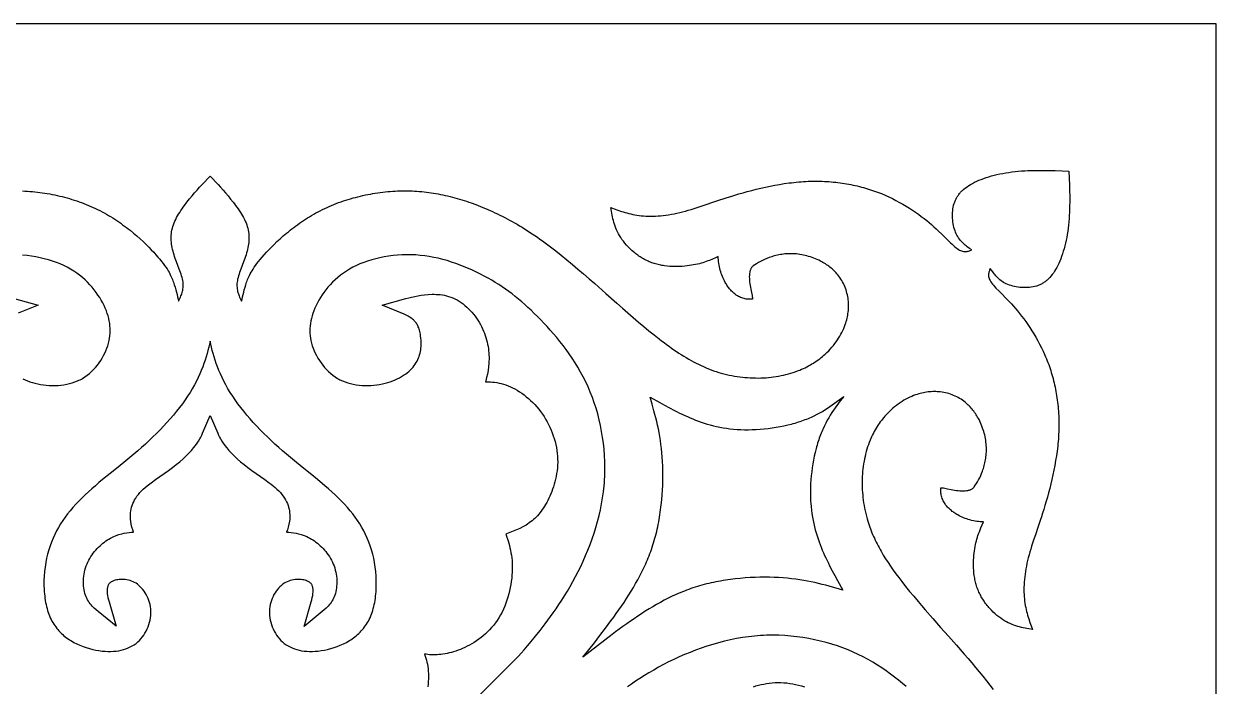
# Model space of a CAD drawing. Extents: x -312 to 312, y -312 to 312.
# Drawn here: x -57.8 to 312.5, y 106.9 to 312.5 of the extents above; entities that cross this region are included whole.
import ezdxf

# ---------------------------------------------------------------- set-up
doc = ezdxf.new("R2010")
doc.units = 0
doc.layers.add('IMPORT_-_DEPOSITPHOTOS_724', color=18, linetype='CONTINUOUS')
doc.layers.add('IMPORT_-_DESIGNS_FOR_TESSE', color=18, linetype='CONTINUOUS')

msp = doc.modelspace()

# ---------------------------------------------------------------- linework, layer by layer
at = {"layer": 'IMPORT_-_DEPOSITPHOTOS_724'}
msp.add_lwpolyline([(-312.5, -312.5), (312.5, -312.5), (312.5, 312.5), (-312.5, 312.5)], close=True, dxfattribs=at)
at = {"layer": 'IMPORT_-_DESIGNS_FOR_TESSE'}
for points in [[(-58.25, 260.62), (-57.48, 260.59), (-56.72, 260.54), (-55.95, 260.48), (-55.18, 260.42), (-54.41, 260.34), (-53.64, 260.25), (-52.87, 260.16), (-52.1, 260.05), (-51.33, 259.93), (-50.56, 259.81), (-49.78, 259.67), (-49.01, 259.52), (-48.24, 259.37), (-47.48, 259.2), (-46.71, 259.02), (-45.95, 258.84), (-45.18, 258.64), (-44.42, 258.43), (-43.67, 258.22), (-42.91, 257.99), (-42.16, 257.76), (-41.42, 257.51), (-40.68, 257.25), (-39.94, 256.99), (-39.2, 256.71), (-38.48, 256.42), (-37.75, 256.13), (-37.04, 255.82), (-36.32, 255.51), (-35.62, 255.18), (-34.92, 254.84), (-34.23, 254.5), (-33.54, 254.14), (-32.87, 253.78), (-32.2, 253.4), (-31.54, 253.02), (-30.88, 252.63), (-30.24, 252.23), (-29.61, 251.82), (-28.98, 251.41), (-28.36, 250.99), (-27.75, 250.57), (-27.16, 250.14), (-26.57, 249.71), (-25.99, 249.28), (-25.42, 248.84), (-24.86, 248.41), (-23.78, 247.52), (-22.74, 246.64), (-21.74, 245.76), (-20.79, 244.89), (-19.89, 244.03), (-19.04, 243.19), (-18.24, 242.37), (-17.49, 241.57), (-16.8, 240.81), (-16.17, 240.08), (-15.59, 239.39), (-15.06, 238.73), (-14.57, 238.1), (-14.13, 237.5), (-13.73, 236.93), (-13.37, 236.38), (-13.05, 235.86), (-12.75, 235.35), (-12.49, 234.87), (-12.25, 234.41), (-12.04, 233.96), (-11.85, 233.53), (-11.68, 233.1), (-11.52, 232.69), (-11.37, 232.29), (-11.1, 231.49), (-10.86, 230.72), (-10.64, 229.96), (-10.44, 229.22), (-10.26, 228.49), (-10.09, 227.77), (-9.94, 227.06), (-9.8, 226.35), (-9.49, 227.01), (-9.19, 227.68), (-9.04, 228.02), (-8.91, 228.37), (-8.78, 228.72), (-8.67, 229.08), (-8.57, 229.45), (-8.49, 229.83), (-8.42, 230.22), (-8.37, 230.62), (-8.34, 231.03), (-8.34, 231.45), (-8.36, 231.89), (-8.4, 232.35), (-8.48, 232.8), (-8.57, 233.28), (-8.69, 233.76), (-8.84, 234.26), (-9, 234.77), (-9.17, 235.3), (-9.55, 236.36), (-9.97, 237.46), (-10.39, 238.57), (-10.8, 239.69), (-11, 240.25), (-11.18, 240.81), (-11.35, 241.36), (-11.5, 241.91), (-11.64, 242.47), (-11.76, 243.01), (-11.87, 243.56), (-11.95, 244.11), (-12.01, 244.65), (-12.06, 245.2), (-12.08, 245.74), (-12.08, 246.29), (-12.05, 246.84), (-12.01, 247.38), (-11.94, 247.93), (-11.84, 248.48), (-11.71, 249.03), (-11.56, 249.59), (-11.38, 250.14), (-11.17, 250.68), (-10.93, 251.23), (-10.67, 251.78), (-10.39, 252.33), (-10.08, 252.88), (-9.76, 253.43), (-9.42, 253.97), (-9.07, 254.51), (-8.7, 255.05), (-8.33, 255.58), (-7.95, 256.1), (-7.17, 257.13), (-6.38, 258.12), (-5.6, 259.07), (-4.82, 260), (-4.04, 260.89), (-3.26, 261.77), (-2.47, 262.64), (-1.66, 263.49), (-0.84, 264.34), (0, 265.19), (0.84, 264.33), (1.66, 263.48), (2.47, 262.63), (3.26, 261.77), (4.05, 260.89), (4.83, 259.99), (5.6, 259.07), (6.38, 258.11), (7.17, 257.12), (7.56, 256.61), (7.95, 256.09), (8.33, 255.57), (8.7, 255.04), (9.07, 254.5), (9.42, 253.96), (9.76, 253.42), (10.08, 252.87), (10.39, 252.33), (10.67, 251.78), (10.93, 251.23), (11.17, 250.68), (11.38, 250.13), (11.56, 249.58), (11.72, 249.03), (11.84, 248.47), (11.94, 247.92), (12.01, 247.37), (12.06, 246.83), (12.08, 246.28), (12.08, 245.74), (12.06, 245.19), (12.02, 244.64), (11.95, 244.1), (11.87, 243.55), (11.76, 243.01), (11.64, 242.46), (11.51, 241.91), (11.35, 241.35), (11.18, 240.8), (11, 240.24), (10.8, 239.68), (10.39, 238.56), (9.97, 237.45), (9.55, 236.36), (9.17, 235.29), (9, 234.77), (8.84, 234.26), (8.7, 233.76), (8.57, 233.27), (8.48, 232.8), (8.4, 232.34), (8.36, 231.88), (8.34, 231.44), (8.35, 231.02), (8.37, 230.61), (8.42, 230.21), (8.49, 229.82), (8.57, 229.44), (8.67, 229.08), (8.79, 228.72), (8.91, 228.36), (9.04, 228.02), (9.19, 227.67), (9.49, 227), (9.8, 226.34), (9.94, 227.05), (10.09, 227.76), (10.26, 228.48), (10.44, 229.21), (10.64, 229.95), (10.86, 230.71), (11.1, 231.48), (11.37, 232.28), (11.52, 232.68), (11.68, 233.09), (11.85, 233.52), (12.04, 233.95), (12.26, 234.4), (12.49, 234.86), (12.76, 235.35), (13.05, 235.85), (13.37, 236.37), (13.73, 236.92), (14.13, 237.49), (14.57, 238.09), (15.06, 238.72), (15.59, 239.38), (16.17, 240.07), (16.81, 240.8), (17.5, 241.56), (18.24, 242.36), (19.04, 243.18), (19.89, 244.02), (20.79, 244.88), (21.74, 245.75), (22.74, 246.63), (23.78, 247.52), (24.32, 247.96), (24.86, 248.4), (25.42, 248.84), (25.99, 249.27), (26.57, 249.71), (27.16, 250.14), (27.76, 250.56), (28.36, 250.98), (28.98, 251.4), (29.61, 251.81), (30.24, 252.22), (30.89, 252.62), (31.54, 253.01), (32.2, 253.39), (32.87, 253.77), (33.54, 254.13), (34.23, 254.49), (34.92, 254.84), (35.62, 255.17), (36.33, 255.5), (37.04, 255.81), (37.75, 256.12), (38.48, 256.42), (39.21, 256.7), (39.94, 256.98), (40.68, 257.24), (41.42, 257.5), (42.16, 257.75), (42.91, 257.98), (43.67, 258.21), (44.42, 258.43), (45.18, 258.63), (45.95, 258.83), (46.71, 259.02), (47.48, 259.19), (48.25, 259.36), (49.01, 259.51), (49.79, 259.66), (50.56, 259.8), (51.33, 259.92), (52.1, 260.04), (52.87, 260.15), (53.64, 260.24), (54.41, 260.33), (55.18, 260.41), (55.95, 260.47), (56.72, 260.53), (57.49, 260.58), (58.25, 260.61), (59.01, 260.64), (59.76, 260.65), (60.52, 260.66), (61.27, 260.65), (62.02, 260.64), (62.77, 260.61), (63.51, 260.58), (64.26, 260.53), (65, 260.48), (65.74, 260.41), (66.48, 260.34), (67.21, 260.26), (67.95, 260.16), (68.68, 260.06), (69.42, 259.95), (70.15, 259.83), (70.88, 259.7), (71.61, 259.56), (72.34, 259.41), (73.07, 259.25), (73.8, 259.08), (74.53, 258.9), (75.26, 258.72), (75.99, 258.52), (76.72, 258.32), (77.45, 258.11), (78.18, 257.88), (78.91, 257.65), (79.64, 257.41), (80.38, 257.17), (81.11, 256.91), (82.57, 256.37), (83.3, 256.09), (84.04, 255.8), (84.77, 255.5), (85.51, 255.19), (86.25, 254.88), (87, 254.55), (87.74, 254.21), (88.49, 253.86), (89.24, 253.51), (89.99, 253.14), (90.75, 252.76), (91.51, 252.37), (92.27, 251.97), (93.03, 251.56), (93.8, 251.14), (94.57, 250.7), (95.34, 250.25), (96.12, 249.79), (96.9, 249.32), (97.68, 248.84), (98.47, 248.34), (99.26, 247.83), (100.06, 247.31), (100.86, 246.77), (101.66, 246.22), (102.47, 245.66), (103.28, 245.08), (104.1, 244.49), (104.92, 243.88), (105.75, 243.26), (106.58, 242.63), (107.42, 241.98), (109.1, 240.64), (110.81, 239.25), (112.53, 237.82), (114.25, 236.36), (115.99, 234.87), (117.73, 233.36), (119.47, 231.84), (122.95, 228.77), (126.39, 225.72), (128.1, 224.22), (129.79, 222.74), (131.46, 221.3), (133.11, 219.89), (134.73, 218.52), (136.33, 217.2), (137.91, 215.93), (139.47, 214.7), (140.25, 214.1), (141.02, 213.52), (141.79, 212.95), (142.56, 212.39), (143.33, 211.84), (144.09, 211.31), (144.86, 210.79), (145.62, 210.29), (146.38, 209.8), (147.14, 209.32), (147.91, 208.86), (148.67, 208.42), (149.43, 207.98), (150.2, 207.57), (150.96, 207.17), (151.73, 206.78), (152.5, 206.41), (153.28, 206.06), (154.05, 205.72), (154.83, 205.4), (155.62, 205.1), (156.4, 204.81), (157.2, 204.54), (157.99, 204.29), (158.8, 204.05), (159.6, 203.84), (160.41, 203.64), (161.23, 203.45), (162.04, 203.29), (162.86, 203.14), (163.68, 203), (164.51, 202.89), (165.33, 202.79), (166.15, 202.7), (166.98, 202.64), (167.8, 202.59), (168.62, 202.55), (169.44, 202.54), (170.25, 202.53), (171.06, 202.55), (171.87, 202.58), (172.68, 202.63), (173.48, 202.7), (174.27, 202.78), (175.06, 202.87), (175.84, 202.99), (176.61, 203.11), (177.38, 203.26), (178.14, 203.42), (178.89, 203.6), (179.63, 203.79), (180.36, 204), (181.08, 204.22), (181.78, 204.46), (182.48, 204.71), (183.16, 204.98), (183.74, 205.23), (184.3, 205.48), (184.85, 205.74), (185.39, 206.01), (185.93, 206.29), (186.45, 206.59), (186.96, 206.89), (187.46, 207.19), (187.95, 207.51), (188.43, 207.84), (188.89, 208.17), (189.35, 208.52), (189.8, 208.87), (190.23, 209.22), (190.66, 209.59), (191.07, 209.96), (191.62, 210.47), (192.15, 211), (192.65, 211.53), (193.14, 212.08), (193.6, 212.63), (194.05, 213.2), (194.47, 213.77), (194.87, 214.35), (195.25, 214.93), (195.61, 215.52), (195.94, 216.11), (196.25, 216.71), (196.55, 217.31), (196.81, 217.92), (197.06, 218.52), (197.28, 219.13), (197.45, 219.62), (197.6, 220.1), (197.74, 220.59), (197.86, 221.08), (197.97, 221.56), (198.06, 222.05), (198.14, 222.53), (198.21, 223.02), (198.26, 223.5), (198.3, 223.98), (198.32, 224.45), (198.33, 224.93), (198.32, 225.4), (198.3, 225.87), (198.27, 226.34), (198.22, 226.8), (198.15, 227.34), (198.06, 227.88), (197.96, 228.4), (197.83, 228.92), (197.69, 229.44), (197.53, 229.95), (197.35, 230.45), (197.16, 230.94), (196.95, 231.42), (196.72, 231.9), (196.47, 232.37), (196.21, 232.82), (195.94, 233.27), (195.64, 233.71), (195.33, 234.13), (195.01, 234.55), (194.73, 234.88), (194.45, 235.2), (194.16, 235.51), (193.85, 235.81), (193.54, 236.11), (193.22, 236.4), (192.89, 236.68), (192.55, 236.95), (192.21, 237.21), (191.85, 237.47), (191.49, 237.72), (191.13, 237.96), (190.76, 238.19), (190.38, 238.41), (189.99, 238.63), (189.61, 238.83), (189.1, 239.09), (188.58, 239.33), (188.06, 239.55), (187.54, 239.76), (187, 239.96), (186.47, 240.14), (185.93, 240.31), (185.39, 240.46), (184.84, 240.6), (184.3, 240.72), (183.76, 240.82), (183.21, 240.91), (182.67, 240.99), (182.13, 241.05), (181.59, 241.09), (181.05, 241.12), (180.55, 241.13), (180.05, 241.13), (179.55, 241.11), (179.06, 241.09), (178.57, 241.05), (178.09, 240.99), (177.61, 240.93), (177.14, 240.85), (176.68, 240.77), (176.22, 240.67), (175.77, 240.57), (175.33, 240.46), (174.89, 240.33), (174.46, 240.2), (174.04, 240.06), (173.62, 239.92), (172.91, 239.64), (172.22, 239.35), (171.56, 239.04), (170.93, 238.71), (170.33, 238.38), (169.76, 238.03), (169.23, 237.68), (168.73, 237.33), (168.59, 237.21), (168.45, 237.09), (168.33, 236.95), (168.22, 236.81), (168.12, 236.66), (168.02, 236.5), (167.94, 236.34), (167.86, 236.16), (167.79, 235.98), (167.73, 235.79), (167.68, 235.6), (167.63, 235.4), (167.56, 234.99), (167.52, 234.55), (167.51, 234.29), (167.5, 234.02), (167.51, 233.48), (167.54, 232.92), (167.59, 232.35), (167.66, 231.79), (167.75, 231.23), (167.84, 230.69), (167.94, 230.16), (168.16, 229.1), (168.35, 228.19), (168.42, 227.8), (168.47, 227.48), (168.49, 227.21), (168.49, 227.11), (168.48, 227.02), (168.19, 226.99), (167.9, 226.97), (167.62, 226.97), (167.33, 226.97), (167.06, 226.99), (166.78, 227.02), (166.51, 227.05), (166.24, 227.1), (165.87, 227.18), (165.5, 227.29), (165.15, 227.41), (164.79, 227.55), (164.45, 227.71), (164.11, 227.89), (163.78, 228.08), (163.46, 228.29), (163.21, 228.47), (162.96, 228.67), (162.71, 228.87), (162.47, 229.08), (162.23, 229.3), (162, 229.53), (161.78, 229.76), (161.56, 230.01), (161.35, 230.26), (161.14, 230.52), (160.94, 230.79), (160.75, 231.06), (160.56, 231.34), (160.37, 231.62), (160.2, 231.91), (160.02, 232.21), (159.78, 232.66), (159.55, 233.12), (159.33, 233.58), (159.13, 234.06), (158.94, 234.54), (158.77, 235.03), (158.61, 235.52), (158.46, 236.01), (158.33, 236.54), (158.2, 237.08), (158.1, 237.62), (158.02, 238.15), (157.95, 238.68), (157.9, 239.2), (157.87, 239.72), (157.86, 240.23), (156.96, 239.83), (156.05, 239.44), (155.11, 239.05), (154.62, 238.87), (154.12, 238.69), (153.61, 238.51), (153.09, 238.34), (152.55, 238.18), (151.99, 238.03), (151.4, 237.89), (150.8, 237.75), (150.18, 237.63), (149.52, 237.52), (148.85, 237.42), (148.15, 237.33), (147.43, 237.25), (146.69, 237.19), (145.93, 237.15), (145.16, 237.13), (144.37, 237.13), (143.58, 237.15), (142.78, 237.19), (141.98, 237.26), (141.17, 237.36), (140.77, 237.42), (140.37, 237.49), (139.97, 237.56), (139.56, 237.65), (139.17, 237.74), (138.77, 237.84), (138.37, 237.95), (137.98, 238.07), (137.59, 238.2), (137.2, 238.34), (136.82, 238.48), (136.44, 238.64), (136.07, 238.8), (135.7, 238.98), (135.33, 239.16), (134.96, 239.35), (134.61, 239.55), (134.25, 239.75), (133.9, 239.97), (133.55, 240.19), (133.21, 240.41), (132.88, 240.65), (132.55, 240.89), (132.23, 241.13), (131.91, 241.38), (131.59, 241.64), (130.99, 242.16), (130.41, 242.7), (129.85, 243.26), (129.33, 243.83), (128.83, 244.4), (128.37, 244.99), (127.94, 245.58), (127.54, 246.17), (127.18, 246.76), (126.85, 247.35), (126.55, 247.94), (126.28, 248.52), (126.03, 249.1), (125.81, 249.68), (125.61, 250.26), (125.43, 250.84), (125.27, 251.41), (125.12, 251.99), (124.99, 252.57), (124.86, 253.14), (124.65, 254.3), (124.45, 255.46), (125.54, 255.06), (126.64, 254.66), (127.76, 254.28), (128.33, 254.1), (128.9, 253.93), (129.49, 253.77), (130.08, 253.61), (130.69, 253.47), (131.31, 253.34), (131.94, 253.21), (132.58, 253.11), (133.25, 253.01), (133.92, 252.93), (134.62, 252.87), (135.34, 252.83), (136.07, 252.8), (136.82, 252.79), (137.58, 252.8), (138.36, 252.83), (139.15, 252.88), (139.96, 252.94), (140.77, 253.02), (141.6, 253.12), (142.44, 253.24), (143.29, 253.38), (144.14, 253.54), (145, 253.72), (145.87, 253.91), (146.75, 254.13), (147.63, 254.36), (148.51, 254.61), (149.41, 254.88), (150.32, 255.17), (152.19, 255.78), (154.13, 256.44), (156.16, 257.13), (158.3, 257.84), (159.42, 258.21), (160.57, 258.57), (161.76, 258.94), (162.98, 259.31), (164.25, 259.68), (165.55, 260.06), (166.88, 260.43), (168.24, 260.79), (169.63, 261.14), (171.05, 261.48), (172.48, 261.8), (173.94, 262.1), (175.4, 262.38), (176.88, 262.64), (178.36, 262.88), (179.85, 263.09), (180.6, 263.18), (181.34, 263.27), (182.09, 263.35), (182.83, 263.42), (183.57, 263.48), (184.31, 263.53), (185.05, 263.57), (185.79, 263.61), (186.52, 263.63), (187.24, 263.65), (187.96, 263.65), (188.68, 263.65), (189.4, 263.64), (190.11, 263.62), (190.82, 263.59), (191.52, 263.55), (192.23, 263.51), (192.93, 263.45), (193.62, 263.39), (194.32, 263.32), (195.01, 263.24), (195.69, 263.15), (196.38, 263.05), (197.05, 262.95), (197.73, 262.84), (198.4, 262.72), (199.07, 262.59), (199.73, 262.45), (200.39, 262.31), (201.04, 262.16), (201.69, 262), (202.34, 261.84), (202.98, 261.66), (203.61, 261.48), (204.24, 261.3), (204.87, 261.1), (205.49, 260.9), (206.11, 260.69), (206.72, 260.48), (207.33, 260.26), (207.92, 260.02), (208.51, 259.78), (209.68, 259.28), (210.83, 258.76), (211.95, 258.22), (213.05, 257.65), (214.13, 257.07), (215.18, 256.48), (216.2, 255.87), (217.2, 255.26), (218.18, 254.63), (219.12, 254), (220.03, 253.36), (220.92, 252.71), (221.77, 252.07), (222.59, 251.43), (223.38, 250.78), (224.13, 250.15), (224.85, 249.51), (225.54, 248.89), (226.19, 248.28), (227.42, 247.09), (228.54, 245.98), (229.56, 244.97), (230.03, 244.5), (230.48, 244.07), (230.91, 243.67), (231.32, 243.3), (231.72, 242.98), (232.09, 242.7), (232.45, 242.46), (232.8, 242.26), (233.13, 242.1), (233.44, 241.98), (233.75, 241.89), (234.04, 241.83), (234.32, 241.8), (234.6, 241.79), (234.86, 241.81), (235.12, 241.85), (235.37, 241.9), (235.62, 241.96), (235.86, 242.04), (236.1, 242.13), (236.58, 242.31), (235.89, 242.79), (235.21, 243.29), (234.88, 243.55), (234.55, 243.82), (234.23, 244.1), (233.92, 244.39), (233.61, 244.69), (233.31, 245.01), (233.03, 245.34), (232.75, 245.69), (232.49, 246.07), (232.24, 246.46), (232, 246.87), (231.78, 247.31), (231.57, 247.77), (231.39, 248.26), (231.22, 248.77), (231.07, 249.3), (230.94, 249.85), (230.83, 250.41), (230.74, 250.98), (230.68, 251.56), (230.63, 252.15), (230.61, 252.74), (230.61, 253.32), (230.63, 253.91), (230.67, 254.49), (230.74, 255.06), (230.83, 255.61), (230.95, 256.15), (231.11, 256.69), (231.19, 256.95), (231.29, 257.21), (231.39, 257.46), (231.49, 257.71), (231.61, 257.95), (231.73, 258.19), (231.86, 258.43), (231.99, 258.66), (232.13, 258.89), (232.28, 259.12), (232.43, 259.34), (232.6, 259.56), (232.77, 259.78), (232.94, 259.99), (233.13, 260.2), (233.32, 260.4), (233.52, 260.6), (233.73, 260.8), (234.16, 261.19), (234.63, 261.57), (235.13, 261.93), (235.67, 262.29), (236.23, 262.64), (236.83, 262.97), (237.46, 263.3), (238.13, 263.62), (238.82, 263.92), (239.54, 264.21), (240.29, 264.49), (241.07, 264.76), (241.87, 265.02), (242.7, 265.26), (243.55, 265.48), (244.42, 265.7), (245.31, 265.89), (246.22, 266.07), (247.15, 266.24), (248.1, 266.39), (249.06, 266.52), (250.03, 266.64), (251.02, 266.73), (252.02, 266.82), (253.03, 266.88), (254.05, 266.93), (255.08, 266.97), (256.12, 267), (257.16, 267.01), (258.21, 267.01), (259.27, 267), (260.33, 266.99), (262.47, 266.93), (264.62, 266.86), (266.77, 266.77), (266.86, 264.61), (266.94, 262.46), (267, 260.32), (267.01, 259.26), (267.02, 258.2), (267.02, 257.15), (267, 256.11), (266.98, 255.07), (266.94, 254.04), (266.89, 253.02), (266.82, 252.01), (266.74, 251.01), (266.64, 250.02), (266.53, 249.05), (266.4, 248.09), (266.25, 247.14), (266.08, 246.21), (265.9, 245.3), (265.7, 244.41), (265.49, 243.54), (265.26, 242.69), (265.02, 241.87), (264.77, 241.06), (264.5, 240.29), (264.22, 239.53), (263.93, 238.81), (263.62, 238.12), (263.31, 237.45), (262.98, 236.82), (262.64, 236.22), (262.3, 235.66), (261.94, 235.12), (261.58, 234.62), (261.2, 234.16), (260.81, 233.72), (260.61, 233.51), (260.41, 233.31), (260.2, 233.12), (260, 232.94), (259.78, 232.76), (259.57, 232.59), (259.35, 232.43), (259.13, 232.27), (258.9, 232.12), (258.67, 231.98), (258.44, 231.85), (258.2, 231.72), (257.96, 231.6), (257.72, 231.49), (257.47, 231.38), (257.22, 231.28), (256.96, 231.19), (256.7, 231.1), (256.16, 230.94), (255.62, 230.83), (255.06, 230.73), (254.5, 230.66), (253.92, 230.62), (253.33, 230.6), (252.74, 230.6), (252.16, 230.62), (251.57, 230.67), (250.99, 230.74), (250.42, 230.82), (249.86, 230.93), (249.31, 231.06), (248.78, 231.21), (248.27, 231.38), (247.78, 231.57), (247.32, 231.77), (246.88, 231.99), (246.47, 232.23), (246.07, 232.48), (245.7, 232.74), (245.35, 233.02), (245.02, 233.3), (244.7, 233.6), (244.4, 233.91), (244.11, 234.22), (243.83, 234.54), (243.56, 234.87), (243.3, 235.21), (242.8, 235.88), (242.32, 236.57), (242.14, 236.09), (242.05, 235.85), (241.97, 235.61), (241.91, 235.36), (241.85, 235.11), (241.82, 234.85), (241.8, 234.59), (241.81, 234.31), (241.84, 234.03), (241.9, 233.74), (241.99, 233.43), (242.11, 233.12), (242.27, 232.79), (242.47, 232.44), (242.7, 232.09), (242.99, 231.71), (243.31, 231.32), (243.68, 230.9), (244.08, 230.47), (244.98, 229.55), (245.99, 228.53), (247.1, 227.41), (247.69, 226.81), (248.29, 226.19), (248.9, 225.53), (249.52, 224.84), (250.15, 224.12), (250.79, 223.37), (251.43, 222.58), (252.08, 221.76), (252.72, 220.91), (253.36, 220.03), (254, 219.11), (254.64, 218.17), (255.27, 217.2), (255.88, 216.2), (256.49, 215.17), (257.08, 214.12), (257.66, 213.04), (258.22, 211.94), (258.77, 210.82), (259.29, 209.67), (259.54, 209.09), (259.79, 208.5), (260.03, 207.91), (260.26, 207.32), (260.49, 206.71), (260.7, 206.1), (260.91, 205.48), (261.11, 204.86), (261.3, 204.23), (261.49, 203.6), (261.67, 202.97), (261.84, 202.33), (262.01, 201.68), (262.17, 201.03), (262.32, 200.38), (262.46, 199.72), (262.6, 199.06), (262.73, 198.39), (262.85, 197.72), (262.96, 197.05), (263.06, 196.37), (263.16, 195.69), (263.25, 195), (263.33, 194.31), (263.4, 193.62), (263.46, 192.92), (263.51, 192.22), (263.56, 191.52), (263.6, 190.81), (263.63, 190.1), (263.65, 189.39), (263.66, 188.67), (263.66, 187.95), (263.66, 187.23), (263.64, 186.51), (263.62, 185.78), (263.58, 185.05), (263.54, 184.31), (263.48, 183.57), (263.42, 182.82), (263.35, 182.08), (263.28, 181.34), (263.1, 179.85), (262.89, 178.36), (262.65, 176.87), (262.39, 175.39), (262.11, 173.93), (261.8, 172.47), (261.48, 171.04), (261.15, 169.62), (260.8, 168.23), (260.44, 166.87), (260.07, 165.54), (259.69, 164.24), (259.31, 162.97), (258.95, 161.75), (258.58, 160.56), (258.21, 159.41), (257.85, 158.3), (257.14, 156.15), (256.44, 154.12), (255.79, 152.18), (255.48, 151.24), (255.18, 150.31), (254.89, 149.4), (254.62, 148.51), (254.37, 147.62), (254.14, 146.74), (253.92, 145.86), (253.73, 145), (253.55, 144.13), (253.39, 143.28), (253.25, 142.43), (253.13, 141.59), (253.03, 140.77), (252.95, 139.95), (252.88, 139.14), (252.84, 138.35), (252.81, 137.57), (252.8, 136.81), (252.81, 136.06), (252.84, 135.33), (252.88, 134.61), (252.94, 133.92), (253.02, 133.24), (253.11, 132.58), (253.22, 131.93), (253.34, 131.3), (253.48, 130.68), (253.62, 130.07), (253.78, 129.48), (253.94, 128.89), (254.11, 128.32), (254.29, 127.75), (254.67, 126.63), (255.06, 125.53), (255.47, 124.44), (254.31, 124.64), (253.73, 124.74), (253.15, 124.86), (252.58, 124.98), (252, 125.11), (251.42, 125.26), (250.85, 125.42), (250.27, 125.6), (249.69, 125.8), (249.11, 126.02), (248.53, 126.27), (247.94, 126.54), (247.36, 126.84), (246.77, 127.17), (246.18, 127.54), (245.59, 127.93), (245, 128.36), (244.41, 128.83), (243.83, 129.32), (243.27, 129.85), (242.71, 130.4), (242.17, 130.98), (241.9, 131.28), (241.64, 131.59), (241.39, 131.9), (241.14, 132.22), (240.89, 132.54), (240.66, 132.87), (240.42, 133.21), (240.2, 133.55), (239.98, 133.89), (239.76, 134.24), (239.56, 134.6), (239.36, 134.96), (239.17, 135.32), (238.99, 135.69), (238.81, 136.06), (238.65, 136.43), (238.49, 136.81), (238.34, 137.2), (238.21, 137.58), (238.08, 137.97), (237.96, 138.37), (237.85, 138.76), (237.75, 139.16), (237.66, 139.56), (237.57, 139.96), (237.5, 140.36), (237.43, 140.76), (237.37, 141.16), (237.27, 141.97), (237.2, 142.77), (237.15, 143.57), (237.13, 144.36), (237.14, 145.15), (237.16, 145.92), (237.2, 146.68), (237.26, 147.42), (237.34, 148.14), (237.43, 148.84), (237.53, 149.52), (237.64, 150.17), (237.76, 150.79), (237.89, 151.4), (238.04, 151.98), (238.19, 152.54), (238.35, 153.08), (238.52, 153.61), (238.69, 154.12), (238.87, 154.61), (239.06, 155.1), (239.44, 156.04), (240.24, 157.86), (239.73, 157.86), (239.21, 157.89), (238.69, 157.94), (238.16, 158.01), (237.62, 158.09), (237.09, 158.2), (236.55, 158.32), (236.02, 158.46), (235.52, 158.6), (235.03, 158.76), (234.55, 158.93), (234.07, 159.12), (233.59, 159.32), (233.12, 159.54), (232.66, 159.77), (232.22, 160.02), (231.92, 160.19), (231.63, 160.36), (231.35, 160.55), (231.07, 160.74), (230.79, 160.93), (230.53, 161.13), (230.27, 161.34), (230.02, 161.55), (229.77, 161.77), (229.54, 162), (229.31, 162.23), (229.09, 162.46), (228.88, 162.7), (228.67, 162.95), (228.48, 163.2), (228.3, 163.46), (228.09, 163.78), (227.9, 164.11), (227.72, 164.44), (227.56, 164.79), (227.42, 165.14), (227.3, 165.5), (227.19, 165.86), (227.11, 166.24), (227.06, 166.5), (227.02, 166.77), (227, 167.05), (226.98, 167.33), (226.98, 167.61), (226.98, 167.89), (227, 168.18), (227.03, 168.47), (227.12, 168.48), (227.22, 168.48), (227.49, 168.46), (227.81, 168.41), (228.19, 168.34), (229.1, 168.15), (230.16, 167.93), (230.69, 167.83), (231.24, 167.74), (231.8, 167.65), (232.36, 167.58), (232.93, 167.53), (233.48, 167.5), (234.03, 167.49), (234.3, 167.5), (234.56, 167.51), (234.99, 167.56), (235.2, 167.59), (235.41, 167.63), (235.61, 167.67), (235.8, 167.72), (235.99, 167.78), (236.17, 167.85), (236.34, 167.93), (236.51, 168.01), (236.67, 168.11), (236.82, 168.21), (236.96, 168.32), (237.1, 168.45), (237.22, 168.58), (237.33, 168.72), (237.69, 169.22), (238.04, 169.75), (238.39, 170.32), (238.72, 170.92), (239.05, 171.55), (239.36, 172.21), (239.65, 172.9), (239.93, 173.62), (240.07, 174.03), (240.21, 174.45), (240.34, 174.88), (240.46, 175.32), (240.58, 175.76), (240.68, 176.21), (240.78, 176.67), (240.86, 177.13), (240.94, 177.6), (241, 178.08), (241.05, 178.56), (241.09, 179.05), (241.12, 179.54), (241.14, 180.04), (241.14, 180.54), (241.13, 181.05), (241.1, 181.58), (241.06, 182.12), (241, 182.66), (240.92, 183.2), (240.83, 183.75), (240.72, 184.29), (240.6, 184.84), (240.47, 185.38), (240.31, 185.92), (240.15, 186.46), (239.97, 187), (239.77, 187.53), (239.56, 188.05), (239.34, 188.58), (239.1, 189.09), (238.84, 189.6), (238.64, 189.99), (238.42, 190.37), (238.2, 190.75), (237.97, 191.12), (237.73, 191.49), (237.48, 191.85), (237.22, 192.2), (236.96, 192.54), (236.68, 192.88), (236.4, 193.21), (236.12, 193.53), (235.82, 193.84), (235.52, 194.15), (235.2, 194.44), (234.88, 194.73), (234.56, 195), (234.14, 195.33), (233.72, 195.63), (233.28, 195.93), (232.83, 196.21), (232.37, 196.47), (231.91, 196.71), (231.43, 196.94), (230.95, 197.15), (230.46, 197.34), (229.96, 197.52), (229.45, 197.68), (228.93, 197.82), (228.41, 197.95), (227.88, 198.06), (227.35, 198.14), (226.81, 198.22), (226.35, 198.26), (225.88, 198.29), (225.41, 198.31), (224.94, 198.32), (224.46, 198.31), (223.99, 198.29), (223.51, 198.25), (223.02, 198.2), (222.54, 198.14), (222.06, 198.06), (221.57, 197.96), (221.09, 197.85), (220.6, 197.73), (220.11, 197.59), (219.63, 197.44), (219.14, 197.27), (218.53, 197.05), (217.93, 196.81), (217.32, 196.54), (216.72, 196.25), (216.12, 195.93), (215.53, 195.6), (214.94, 195.24), (214.35, 194.86), (213.78, 194.46), (213.21, 194.04), (212.64, 193.59), (212.09, 193.13), (211.54, 192.64), (211.01, 192.14), (210.48, 191.61), (209.96, 191.07), (209.59, 190.65), (209.23, 190.23), (208.87, 189.79), (208.52, 189.34), (208.18, 188.89), (207.85, 188.42), (207.52, 187.94), (207.2, 187.45), (206.89, 186.95), (206.59, 186.45), (206.3, 185.93), (206.02, 185.4), (205.75, 184.86), (205.49, 184.31), (205.23, 183.75), (204.99, 183.19), (204.72, 182.51), (204.47, 181.81), (204.23, 181.11), (204.01, 180.39), (203.8, 179.66), (203.6, 178.92), (203.43, 178.18), (203.27, 177.42), (203.12, 176.66), (202.99, 175.88), (202.88, 175.1), (202.79, 174.32), (202.7, 173.53), (202.64, 172.73), (202.59, 171.92), (202.56, 171.12), (202.54, 170.3), (202.55, 169.49), (202.56, 168.67), (202.6, 167.85), (202.65, 167.03), (202.71, 166.21), (202.8, 165.38), (202.9, 164.56), (203.01, 163.74), (203.14, 162.92), (203.29, 162.1), (203.46, 161.28), (203.65, 160.47), (203.85, 159.66), (204.06, 158.85), (204.3, 158.05), (204.49, 157.45), (204.68, 156.85), (204.89, 156.26), (205.11, 155.67), (205.33, 155.08), (205.57, 154.49), (205.81, 153.91), (206.07, 153.33), (206.33, 152.75), (206.6, 152.17), (206.88, 151.59), (207.17, 151.01), (207.47, 150.44), (207.78, 149.86), (208.1, 149.29), (208.42, 148.72), (208.76, 148.13), (209.11, 147.55), (209.83, 146.39), (210.59, 145.22), (211.38, 144.06), (212.2, 142.89), (213.05, 141.72), (213.93, 140.54), (214.84, 139.35), (216.04, 137.83), (217.28, 136.29), (218.57, 134.74), (219.9, 133.16), (221.02, 131.85), (222.16, 130.52), (224.51, 127.84), (226.91, 125.11), (229.36, 122.35), (231.8, 119.58), (234.23, 116.8), (235.43, 115.42), (236.61, 114.04), (237.77, 112.66), (238.92, 111.29), (240.05, 109.9), (241.16, 108.52), (242.23, 107.16), (243.27, 105.81)], [(0.03, 20.36), (93.43, 113.83), (94.96, 115.37), (95.76, 116.2), (96.62, 117.12), (97.56, 118.16), (98.6, 119.36), (99.76, 120.73), (101.06, 122.33), (102.51, 124.15), (104.1, 126.2), (104.92, 127.3), (105.76, 128.45), (106.62, 129.65), (107.49, 130.9), (108.37, 132.19), (109.24, 133.53), (110.12, 134.91), (110.99, 136.34), (111.86, 137.81), (112.71, 139.31), (113.54, 140.85), (114.35, 142.43), (115.14, 144.05), (115.9, 145.7), (116.64, 147.38), (117.34, 149.09), (118.02, 150.82), (118.66, 152.57), (119.26, 154.35), (119.82, 156.15), (120.34, 157.96), (120.81, 159.79), (121.23, 161.64), (121.61, 163.49), (121.93, 165.35), (122.19, 167.23), (122.3, 168.16), (122.39, 169.09), (122.47, 170.03), (122.54, 170.97), (122.59, 171.91), (122.63, 172.85), (122.65, 173.79), (122.65, 174.73), (122.62, 176.62), (122.53, 178.51), (122.39, 180.39), (122.19, 182.26), (121.93, 184.11), (121.63, 185.96), (121.27, 187.78), (120.86, 189.59), (120.4, 191.37), (119.89, 193.12), (119.34, 194.84), (118.74, 196.53), (118.09, 198.18), (117.41, 199.79), (116.68, 201.36), (115.91, 202.89), (115.1, 204.39), (114.26, 205.85), (113.39, 207.28), (112.49, 208.66), (111.56, 210.02), (110.62, 211.34), (109.65, 212.62), (108.68, 213.87), (107.69, 215.08), (106.69, 216.26), (105.69, 217.4), (104.69, 218.51), (103.69, 219.59), (102.7, 220.62), (101.7, 221.63), (100.71, 222.61), (99.73, 223.55), (98.75, 224.47), (97.77, 225.35), (96.79, 226.21), (95.81, 227.04), (94.82, 227.85), (93.82, 228.63), (92.81, 229.39), (91.78, 230.12), (90.74, 230.84), (89.68, 231.54), (88.6, 232.22), (87.49, 232.89), (86.35, 233.54), (85.19, 234.18), (83.99, 234.8), (82.77, 235.41), (81.52, 235.99), (80.26, 236.56), (78.97, 237.1), (77.66, 237.62), (76.33, 238.1), (74.99, 238.55), (73.63, 238.97), (72.26, 239.35), (70.88, 239.7), (69.49, 240), (68.09, 240.25), (66.69, 240.46), (65.28, 240.62), (63.87, 240.73), (62.46, 240.79), (61.04, 240.8), (59.64, 240.77), (58.24, 240.68), (56.85, 240.55), (55.47, 240.37), (54.12, 240.15), (52.78, 239.89), (51.48, 239.58), (50.2, 239.24), (48.95, 238.85), (47.74, 238.42), (46.57, 237.96), (45.44, 237.46), (44.36, 236.92), (43.33, 236.35), (42.34, 235.74), (41.4, 235.09), (40.49, 234.42), (39.64, 233.72), (38.82, 233), (38.05, 232.26), (37.32, 231.5), (36.63, 230.72), (35.98, 229.92), (35.37, 229.12), (34.8, 228.31), (34.27, 227.48), (33.78, 226.66), (33.33, 225.83), (32.92, 225.01), (32.54, 224.19), (32.21, 223.38), (31.92, 222.58), (31.67, 221.8), (31.46, 221.02), (31.29, 220.24), (31.16, 219.48), (31.07, 218.71), (31.02, 217.95), (31, 217.19), (31.03, 216.43), (31.09, 215.67), (31.2, 214.9), (31.34, 214.13), (31.53, 213.35), (31.75, 212.57), (32.01, 211.8), (32.32, 211.02), (32.67, 210.24), (33.06, 209.47), (33.49, 208.71), (33.96, 207.96), (34.46, 207.23), (35, 206.51), (35.57, 205.83), (36.18, 205.17), (36.81, 204.54), (37.47, 203.95), (38.16, 203.4), (38.87, 202.89), (39.61, 202.42), (39.98, 202.21), (40.34, 202.01), (41.14, 201.63), (41.95, 201.31), (42.78, 201.03), (43.63, 200.79), (44.5, 200.59), (45.39, 200.43), (46.29, 200.32), (47.2, 200.24), (48.12, 200.2), (49.04, 200.2), (49.96, 200.23), (50.87, 200.3), (51.77, 200.41), (52.66, 200.54), (53.53, 200.71), (54.37, 200.89), (55.17, 201.12), (55.95, 201.38), (56.72, 201.66), (57.45, 201.96), (58.16, 202.29), (58.83, 202.63), (59.48, 203), (60.09, 203.38), (60.67, 203.77), (61.22, 204.18), (61.73, 204.6), (62.21, 205.04), (62.65, 205.48), (63.05, 205.93), (63.42, 206.38), (63.76, 206.84), (64.05, 207.31), (64.32, 207.78), (64.55, 208.26), (64.76, 208.75), (64.94, 209.25), (65.1, 209.76), (65.23, 210.27), (65.34, 210.78), (65.42, 211.29), (65.49, 211.81), (65.53, 212.33), (65.56, 212.84), (65.57, 213.35), (65.56, 213.85), (65.54, 214.35), (65.5, 214.82), (65.39, 215.76), (65.32, 216.18), (65.24, 216.6), (65.15, 217), (65.05, 217.38), (64.93, 217.74), (64.81, 218.09), (64.68, 218.41), (64.55, 218.72), (64.4, 219.01), (64.25, 219.28), (64.08, 219.54), (63.91, 219.78), (63.74, 220.01), (63.55, 220.22), (63.36, 220.42), (63.15, 220.62), (62.92, 220.81), (62.7, 220.98), (62.16, 221.35), (61.58, 221.69), (60.96, 222.02), (60.29, 222.33), (53.5, 225.19), (60.8, 227.2), (61.69, 227.43), (62.62, 227.65), (63.57, 227.86), (64.55, 228.06), (65.57, 228.22), (66.64, 228.37), (67.79, 228.47), (68.97, 228.52), (69.6, 228.53), (70.22, 228.51), (70.86, 228.47), (71.5, 228.41), (72.15, 228.32), (72.8, 228.21), (73.45, 228.06), (74.11, 227.88), (74.77, 227.67), (75.43, 227.42), (76.08, 227.13), (76.74, 226.8), (77.38, 226.41), (78, 226), (78.6, 225.55), (79.18, 225.08), (79.75, 224.58), (80.3, 224.05), (80.83, 223.5), (81.34, 222.93), (81.84, 222.34), (82.31, 221.73), (82.76, 221.11), (83.19, 220.47), (83.6, 219.82), (83.98, 219.16), (84.33, 218.48), (84.66, 217.8), (84.96, 217.12), (85.24, 216.44), (85.48, 215.75), (85.7, 215.07), (85.9, 214.38), (86.07, 213.7), (86.22, 213.02), (86.34, 212.34), (86.45, 211.67), (86.53, 211.01), (86.59, 210.35), (86.63, 209.69), (86.65, 209.05), (86.66, 208.41), (86.64, 207.78), (86.61, 207.15), (86.5, 205.97), (86.34, 204.83), (86.13, 203.73), (85.88, 202.67), (85.62, 201.65), (85.53, 201.36), (86.43, 201.34), (87.08, 201.31), (87.74, 201.26), (88.4, 201.19), (89.07, 201.09), (89.76, 200.97), (90.45, 200.81), (91.14, 200.63), (91.85, 200.4), (92.56, 200.14), (93.27, 199.84), (93.98, 199.5), (94.7, 199.12), (95.42, 198.71), (96.13, 198.26), (96.84, 197.78), (97.53, 197.27), (98.22, 196.73), (98.9, 196.15), (99.57, 195.55), (100.22, 194.92), (100.86, 194.26), (101.48, 193.57), (102.07, 192.86), (102.65, 192.12), (103.21, 191.35), (103.73, 190.57), (104.23, 189.76), (104.7, 188.94), (105.14, 188.1), (105.55, 187.25), (105.94, 186.38), (106.29, 185.5), (106.61, 184.61), (106.89, 183.71), (107.15, 182.81), (107.37, 181.9), (107.56, 180.98), (107.72, 180.06), (107.83, 179.14), (107.92, 178.22), (107.96, 177.3), (107.97, 176.38), (107.94, 175.48), (107.87, 174.59), (107.78, 173.71), (107.65, 172.84), (107.5, 171.99), (107.32, 171.16), (107.12, 170.34), (106.9, 169.54), (106.66, 168.76), (106.4, 168), (106.12, 167.26), (105.83, 166.54), (105.53, 165.84), (105.22, 165.17), (104.89, 164.52), (104.56, 163.89), (104.22, 163.29), (103.88, 162.73), (103.54, 162.19), (103.18, 161.67), (102.82, 161.16), (102.45, 160.68), (102.07, 160.22), (101.68, 159.78), (101.28, 159.35), (100.87, 158.95), (100.44, 158.56), (100.01, 158.19), (99.57, 157.84), (99.11, 157.51), (98.65, 157.19), (98.16, 156.88), (97.2, 156.33), (96.2, 155.82), (95.18, 155.36), (94.14, 154.93), (93.09, 154.53), (92.03, 154.14), (91.86, 154.08), (92.11, 153.38), (92.56, 152.01), (92.77, 151.29), (92.97, 150.57), (93.15, 149.83), (93.32, 149.07), (93.47, 148.29), (93.6, 147.49), (93.71, 146.68), (93.79, 145.84), (93.85, 144.97), (93.87, 144.09), (93.87, 143.18), (93.84, 142.26), (93.78, 141.31), (93.69, 140.36), (93.57, 139.39), (93.42, 138.42), (93.23, 137.44), (93.02, 136.46), (92.78, 135.49), (92.51, 134.52), (92.21, 133.55), (91.87, 132.6), (91.51, 131.66), (91.11, 130.73), (90.68, 129.83), (90.22, 128.95), (89.72, 128.09), (89.19, 127.27), (88.64, 126.48), (88.06, 125.73), (87.45, 125.01), (86.83, 124.33), (86.18, 123.67), (85.52, 123.05), (84.84, 122.47), (84.16, 121.91), (83.46, 121.39), (82.75, 120.89), (82.04, 120.43), (81.32, 120), (80.61, 119.6), (79.89, 119.22), (79.17, 118.88), (78.46, 118.56), (77.75, 118.26), (77.05, 118), (76.35, 117.75), (75.66, 117.53), (74.97, 117.34), (74.3, 117.17), (73.63, 117.02), (72.98, 116.89), (72.33, 116.78), (71.7, 116.7), (71.09, 116.63), (70.49, 116.58), (69.9, 116.55), (69.31, 116.54), (68.73, 116.57), (68.17, 116.61), (67.16, 116.73), (66.61, 116.84), (66.83, 116.21), (67.03, 115.59), (67.2, 114.96), (67.36, 114.31), (67.5, 113.64), (67.62, 112.94), (67.71, 112.22), (67.78, 111.48), (67.82, 110.72), (67.83, 109.94), (67.82, 109.14), (67.78, 108.33), (67.71, 107.49), (67.6, 106.65)], [(-58.16, 202.29), (-57.45, 201.96), (-56.72, 201.66), (-55.96, 201.38), (-55.17, 201.12), (-54.38, 200.89), (-53.54, 200.71), (-52.67, 200.54), (-51.78, 200.41), (-50.88, 200.3), (-49.96, 200.23), (-49.05, 200.2), (-48.13, 200.2), (-47.21, 200.24), (-46.3, 200.32), (-45.4, 200.43), (-44.51, 200.59), (-43.64, 200.79), (-42.79, 201.03), (-41.95, 201.31), (-41.13, 201.64), (-40.75, 201.81), (-40.37, 202.01), (-39.98, 202.21), (-39.62, 202.42), (-38.88, 202.89), (-38.16, 203.4), (-37.48, 203.95), (-36.82, 204.54), (-36.18, 205.17), (-35.58, 205.83), (-35.01, 206.51), (-34.47, 207.23), (-33.97, 207.96), (-33.5, 208.71), (-33.07, 209.47), (-32.68, 210.24), (-32.33, 211.02), (-32.02, 211.8), (-31.76, 212.57), (-31.54, 213.35), (-31.35, 214.13), (-31.21, 214.9), (-31.1, 215.67), (-31.04, 216.43), (-31.01, 217.19), (-31.03, 217.95), (-31.08, 218.71), (-31.17, 219.48), (-31.3, 220.25), (-31.46, 221.02), (-31.67, 221.8), (-31.92, 222.59), (-32.21, 223.38), (-32.54, 224.19), (-32.91, 225.01), (-33.33, 225.83), (-33.78, 226.66), (-34.28, 227.48), (-34.81, 228.3), (-35.38, 229.12), (-35.99, 229.92), (-36.64, 230.72), (-37.33, 231.5), (-38.06, 232.26), (-38.83, 233), (-39.64, 233.72), (-40.5, 234.42), (-41.4, 235.09), (-42.35, 235.74), (-43.33, 236.35), (-44.36, 236.92), (-45.44, 237.46), (-46.57, 237.96), (-47.74, 238.42), (-48.95, 238.85), (-50.2, 239.24), (-51.48, 239.58), (-52.79, 239.89), (-54.12, 240.15), (-55.48, 240.37), (-56.85, 240.55), (-58.24, 240.68)], [(-60.81, 227.2), (-53.44, 225.17), (-59.58, 222.64)], [(216.25, 106.7), (215.07, 107.69), (213.86, 108.68), (212.61, 109.66), (211.33, 110.62), (210.01, 111.57), (208.66, 112.49), (207.27, 113.39), (205.84, 114.26), (204.38, 115.1), (202.89, 115.91), (201.35, 116.68), (199.78, 117.41), (198.17, 118.1), (196.52, 118.74), (194.84, 119.34), (193.11, 119.89), (191.36, 120.4), (189.58, 120.86), (187.78, 121.27), (185.95, 121.63), (184.11, 121.94), (182.25, 122.19), (180.38, 122.39), (178.5, 122.54), (176.62, 122.63), (174.72, 122.66), (173.79, 122.65), (172.84, 122.63), (171.9, 122.6), (170.96, 122.55), (170.03, 122.48), (169.09, 122.4), (168.15, 122.31), (167.22, 122.2), (165.35, 121.93), (163.48, 121.61), (161.63, 121.24), (159.79, 120.81), (157.96, 120.34), (156.14, 119.82), (154.34, 119.26), (152.57, 118.66), (150.81, 118.02), (149.08, 117.35), (147.37, 116.64), (145.69, 115.91), (144.04, 115.14), (142.42, 114.35), (140.85, 113.54), (139.3, 112.71), (137.8, 111.86), (136.33, 111), (134.91, 110.13), (133.52, 109.25), (132.18, 108.37), (130.89, 107.5), (129.64, 106.63)], [(168.75, 106.66), (169.54, 106.9), (170.33, 107.12), (171.15, 107.33), (171.99, 107.5), (172.84, 107.66), (173.7, 107.78), (174.58, 107.88), (175.47, 107.94), (176.37, 107.97), (177.29, 107.97), (178.21, 107.92), (179.13, 107.84), (180.05, 107.72), (180.97, 107.57), (181.89, 107.38), (182.8, 107.16), (183.71, 106.9), (184.6, 106.61)]]:
    msp.add_lwpolyline(points, dxfattribs=at)
for points in [[(29.21, 125.37), (31.43, 133.01), (31.61, 133.68), (31.76, 134.33), (31.88, 134.96), (31.96, 135.56), (32.01, 136.13), (32.01, 136.69), (32, 136.92), (31.97, 137.17), (31.94, 137.4), (31.89, 137.62), (31.83, 137.82), (31.76, 138.02), (31.68, 138.2), (31.59, 138.37), (31.49, 138.53), (31.38, 138.68), (31.25, 138.83), (31.1, 138.97), (30.92, 139.11), (30.72, 139.24), (30.48, 139.37), (30.2, 139.5), (29.89, 139.63), (29.54, 139.73), (29.16, 139.83), (28.75, 139.91), (28.31, 139.97), (27.85, 140), (27.38, 140.01), (26.89, 140), (26.4, 139.96), (25.9, 139.88), (25.41, 139.78), (24.91, 139.65), (24.43, 139.48), (23.95, 139.28), (23.48, 139.05), (23.03, 138.78), (22.59, 138.47), (22.15, 138.12), (21.72, 137.73), (21.31, 137.3), (20.91, 136.84), (20.54, 136.34), (20.19, 135.81), (19.86, 135.26), (19.56, 134.68), (19.3, 134.08), (19.06, 133.46), (18.86, 132.82), (18.7, 132.17), (18.58, 131.51), (18.49, 130.85), (18.45, 130.17), (18.45, 129.48), (18.5, 128.79), (18.58, 128.09), (18.71, 127.38), (18.87, 126.68), (19.08, 125.98), (19.33, 125.3), (19.61, 124.62), (19.93, 123.96), (20.28, 123.33), (20.67, 122.71), (21.09, 122.13), (21.54, 121.57), (22.02, 121.05), (22.53, 120.57), (23.05, 120.13), (23.62, 119.72), (24.22, 119.35), (24.85, 119.01), (25.5, 118.71), (26.19, 118.44), (26.91, 118.21), (27.65, 118.02), (28.42, 117.86), (29.22, 117.74), (30.05, 117.67), (30.91, 117.63), (31.78, 117.63), (32.69, 117.67), (33.61, 117.76), (34.56, 117.88), (35.53, 118.05), (36.52, 118.26), (37.51, 118.51), (38.5, 118.8), (39.48, 119.14), (40.46, 119.53), (41.42, 119.97), (42.37, 120.45), (42.82, 120.71), (43.28, 120.98), (43.73, 121.26), (44.17, 121.56), (44.6, 121.87), (45.02, 122.19), (45.43, 122.52), (45.83, 122.87), (46.22, 123.23), (46.6, 123.6), (46.97, 123.99), (47.33, 124.39), (47.67, 124.8), (48, 125.23), (48.32, 125.67), (48.62, 126.12), (48.91, 126.59), (49.18, 127.07), (49.44, 127.57), (49.68, 128.1), (49.92, 128.64), (50.13, 129.19), (50.33, 129.77), (50.52, 130.36), (50.69, 130.96), (50.85, 131.57), (51, 132.2), (51.13, 132.84), (51.24, 133.48), (51.34, 134.14), (51.43, 134.81), (51.5, 135.48), (51.56, 136.16), (51.6, 136.84), (51.64, 138.24), (51.64, 139.64), (51.57, 141.04), (51.46, 142.44), (51.29, 143.83), (51.08, 145.21), (50.82, 146.56), (50.52, 147.87), (50.16, 149.14), (49.77, 150.39), (49.32, 151.6), (48.84, 152.78), (48.32, 153.92), (47.75, 155.05), (47.15, 156.14), (46.5, 157.22), (45.82, 158.27), (45.09, 159.31), (44.32, 160.33), (43.51, 161.33), (42.67, 162.33), (41.78, 163.31), (40.85, 164.28), (39.88, 165.25), (38.88, 166.22), (37.85, 167.18), (36.78, 168.13), (35.69, 169.09), (33.41, 171), (31.06, 172.93), (28.64, 174.88), (26.2, 176.86), (23.75, 178.88), (22.53, 179.92), (21.32, 180.97), (20.13, 182.04), (18.96, 183.13), (17.81, 184.23), (16.68, 185.34), (15.58, 186.46), (14.5, 187.6), (13.44, 188.74), (12.42, 189.89), (11.43, 191.04), (10.47, 192.2), (9.55, 193.37), (8.67, 194.54), (7.83, 195.71), (7.03, 196.88), (6.27, 198.05), (5.57, 199.22), (4.91, 200.37), (4.31, 201.52), (3.75, 202.66), (3.24, 203.78), (2.77, 204.88), (2.34, 205.97), (1.94, 207.04), (1.59, 208.09), (1.26, 209.12), (0.97, 210.13), (0.7, 211.12), (0.46, 212.08), (0.05, 213.92), (0.03, 214.02), (0.01, 213.91), (-0.4, 212.08), (-0.65, 211.11), (-0.91, 210.13), (-1.2, 209.12), (-1.53, 208.09), (-1.89, 207.04), (-2.28, 205.97), (-2.71, 204.88), (-3.18, 203.78), (-3.69, 202.66), (-4.25, 201.52), (-4.85, 200.37), (-5.51, 199.22), (-6.21, 198.05), (-6.97, 196.88), (-7.77, 195.71), (-8.61, 194.54), (-9.49, 193.37), (-10.41, 192.2), (-11.37, 191.04), (-12.36, 189.89), (-13.38, 188.74), (-14.44, 187.6), (-15.52, 186.46), (-16.62, 185.34), (-17.75, 184.23), (-18.9, 183.13), (-20.07, 182.04), (-21.26, 180.97), (-22.48, 179.92), (-23.7, 178.88), (-26.14, 176.86), (-28.59, 174.88), (-31, 172.93), (-33.36, 171), (-34.5, 170.05), (-35.63, 169.09), (-36.72, 168.13), (-37.79, 167.18), (-38.82, 166.22), (-39.82, 165.25), (-40.79, 164.28), (-41.72, 163.31), (-42.6, 162.33), (-43.45, 161.33), (-44.26, 160.33), (-45.03, 159.31), (-45.75, 158.27), (-46.44, 157.22), (-47.09, 156.14), (-47.69, 155.05), (-48.26, 153.92), (-48.78, 152.77), (-49.27, 151.6), (-49.71, 150.39), (-50.11, 149.14), (-50.47, 147.87), (-50.77, 146.56), (-51.03, 145.21), (-51.24, 143.83), (-51.4, 142.44), (-51.52, 141.04), (-51.58, 139.64), (-51.59, 138.24), (-51.54, 136.84), (-51.5, 136.16), (-51.44, 135.48), (-51.37, 134.81), (-51.29, 134.14), (-51.19, 133.48), (-51.07, 132.84), (-50.94, 132.2), (-50.8, 131.57), (-50.64, 130.96), (-50.47, 130.35), (-50.28, 129.77), (-50.08, 129.19), (-49.86, 128.64), (-49.63, 128.1), (-49.39, 127.57), (-49.13, 127.07), (-48.86, 126.59), (-48.57, 126.12), (-48.26, 125.67), (-47.95, 125.23), (-47.62, 124.8), (-47.27, 124.39), (-46.92, 123.99), (-46.55, 123.6), (-46.17, 123.23), (-45.78, 122.87), (-45.37, 122.52), (-44.96, 122.19), (-44.54, 121.87), (-44.11, 121.56), (-43.67, 121.26), (-43.22, 120.98), (-42.77, 120.71), (-42.32, 120.45), (-41.36, 119.97), (-40.4, 119.53), (-39.42, 119.14), (-38.44, 118.8), (-37.45, 118.51), (-36.46, 118.26), (-35.48, 118.05), (-34.51, 117.88), (-33.56, 117.76), (-32.63, 117.67), (-31.73, 117.63), (-30.85, 117.63), (-30, 117.67), (-29.17, 117.74), (-28.37, 117.86), (-27.6, 118.02), (-26.85, 118.21), (-26.14, 118.44), (-25.45, 118.71), (-24.79, 119.01), (-24.16, 119.35), (-23.55, 119.72), (-22.99, 120.13), (-22.46, 120.57), (-21.96, 121.05), (-21.48, 121.57), (-21.03, 122.13), (-20.61, 122.71), (-20.23, 123.32), (-19.87, 123.96), (-19.55, 124.62), (-19.27, 125.29), (-19.03, 125.98), (-18.82, 126.68), (-18.65, 127.38), (-18.53, 128.08), (-18.44, 128.79), (-18.4, 129.48), (-18.4, 130.17), (-18.44, 130.85), (-18.52, 131.52), (-18.65, 132.18), (-18.81, 132.82), (-19.01, 133.46), (-19.24, 134.08), (-19.51, 134.68), (-19.81, 135.26), (-20.13, 135.81), (-20.49, 136.34), (-20.86, 136.84), (-21.26, 137.3), (-21.67, 137.73), (-22.1, 138.12), (-22.53, 138.47), (-22.98, 138.78), (-23.43, 139.05), (-23.89, 139.29), (-24.37, 139.48), (-24.86, 139.65), (-25.35, 139.78), (-25.85, 139.88), (-26.34, 139.96), (-26.84, 140), (-27.32, 140.01), (-27.8, 140), (-28.25, 139.97), (-28.69, 139.91), (-29.1, 139.83), (-29.49, 139.73), (-29.83, 139.63), (-30.15, 139.5), (-30.43, 139.37), (-30.67, 139.24), (-30.87, 139.11), (-31.04, 138.97), (-31.19, 138.83), (-31.33, 138.68), (-31.44, 138.53), (-31.54, 138.37), (-31.63, 138.2), (-31.71, 138.02), (-31.78, 137.82), (-31.84, 137.62), (-31.88, 137.4), (-31.92, 137.16), (-31.95, 136.92), (-31.96, 136.69), (-31.95, 136.13), (-31.91, 135.56), (-31.82, 134.96), (-31.7, 134.33), (-31.55, 133.68), (-31.37, 133.01), (-29.19, 125.47), (-34.75, 129.98), (-35.37, 130.51), (-36.01, 131.08), (-36.62, 131.71), (-36.93, 132.07), (-37.23, 132.43), (-37.52, 132.83), (-37.79, 133.24), (-38.04, 133.68), (-38.28, 134.14), (-38.5, 134.63), (-38.69, 135.14), (-38.85, 135.66), (-39, 136.21), (-39.11, 136.77), (-39.2, 137.35), (-39.27, 137.93), (-39.31, 138.53), (-39.33, 139.14), (-39.32, 139.76), (-39.28, 140.38), (-39.21, 141.01), (-39.12, 141.65), (-39, 142.28), (-38.85, 142.91), (-38.66, 143.55), (-38.45, 144.17), (-38.21, 144.78), (-37.95, 145.36), (-37.65, 145.95), (-37.34, 146.52), (-37, 147.08), (-36.64, 147.62), (-36.27, 148.14), (-35.87, 148.64), (-35.47, 149.12), (-35.05, 149.58), (-34.62, 150.03), (-34.18, 150.45), (-33.73, 150.86), (-33.28, 151.24), (-32.82, 151.6), (-32.35, 151.94), (-31.89, 152.25), (-31.42, 152.54), (-30.95, 152.81), (-30.05, 153.26), (-29.16, 153.64), (-28.29, 153.94), (-27.45, 154.17), (-26.64, 154.35), (-25.87, 154.48), (-25.11, 154.58), (-24.38, 154.63), (-23.73, 154.64), (-23.98, 155.34), (-24.25, 156.21), (-24.47, 157.11), (-24.63, 158.07), (-24.68, 158.6), (-24.71, 159.1), (-24.72, 159.62), (-24.71, 160.15), (-24.67, 160.69), (-24.6, 161.25), (-24.5, 161.81), (-24.36, 162.38), (-24.19, 162.95), (-23.97, 163.53), (-23.72, 164.11), (-23.42, 164.68), (-23.08, 165.26), (-22.7, 165.83), (-22.27, 166.39), (-21.8, 166.94), (-21.28, 167.49), (-20.73, 168.02), (-20.15, 168.53), (-19.54, 169.05), (-18.28, 170.03), (-16.94, 170.99), (-14.23, 172.88), (-12.91, 173.8), (-11.66, 174.71), (-10.49, 175.63), (-9.39, 176.54), (-8.37, 177.44), (-7.43, 178.33), (-6.58, 179.19), (-5.81, 180.03), (-5.14, 180.82), (-4.54, 181.59), (-4.01, 182.31), (-3.58, 182.97), (-3.21, 183.6), (-2.88, 184.2), (-2.6, 184.79), (-2.33, 185.38), (0.02, 190.94), (2.39, 185.38), (2.65, 184.79), (2.94, 184.2), (3.26, 183.6), (3.63, 182.97), (4.07, 182.31), (4.59, 181.59), (5.19, 180.82), (5.86, 180.03), (6.63, 179.19), (7.49, 178.33), (8.43, 177.44), (9.45, 176.54), (10.55, 175.63), (11.72, 174.71), (12.97, 173.8), (14.29, 172.88), (15.64, 171.94), (17, 170.99), (18.33, 170.03), (18.98, 169.54), (19.61, 169.04), (20.21, 168.53), (20.79, 168.02), (21.34, 167.49), (21.86, 166.94), (22.33, 166.39), (22.76, 165.82), (23.14, 165.25), (23.48, 164.68), (23.78, 164.1), (24.03, 163.53), (24.24, 162.95), (24.41, 162.38), (24.55, 161.81), (24.65, 161.25), (24.72, 160.69), (24.76, 160.15), (24.78, 159.62), (24.77, 159.11), (24.74, 158.6), (24.69, 158.07), (24.52, 157.11), (24.3, 156.21), (24.04, 155.34), (23.79, 154.64), (24.44, 154.63), (25.17, 154.58), (25.94, 154.48), (26.7, 154.35), (27.51, 154.17), (28.35, 153.94), (29.22, 153.64), (30.1, 153.27), (30.56, 153.04), (31.02, 152.8), (31.48, 152.54), (31.94, 152.25), (32.4, 151.94), (32.87, 151.6), (33.33, 151.24), (33.78, 150.86), (34.23, 150.45), (34.67, 150.03), (35.1, 149.58), (35.52, 149.12), (35.93, 148.64), (36.32, 148.14), (36.69, 147.62), (37.05, 147.08), (37.39, 146.52), (37.71, 145.95), (38, 145.36), (38.26, 144.77), (38.5, 144.17), (38.72, 143.55), (38.9, 142.91), (39.05, 142.28), (39.17, 141.65), (39.27, 141.01), (39.33, 140.39), (39.37, 139.76), (39.38, 139.14), (39.36, 138.54), (39.32, 137.94), (39.26, 137.35), (39.17, 136.78), (39.06, 136.22), (38.92, 135.67), (38.75, 135.14), (38.56, 134.63), (38.34, 134.14), (38.1, 133.68), (37.85, 133.24), (37.57, 132.82), (37.29, 132.43), (36.99, 132.06), (36.67, 131.7), (36.06, 131.08), (35.42, 130.5)], [(115.82, 115.83), (117.6, 118.08), (119.36, 120.33), (121.11, 122.59), (122.84, 124.85), (123.69, 125.99), (124.53, 127.12), (125.37, 128.27), (126.19, 129.41), (127, 130.56), (127.79, 131.71), (128.58, 132.86), (129.34, 134.02), (130.08, 135.19), (130.8, 136.35), (131.51, 137.53), (132.19, 138.71), (132.86, 139.9), (133.51, 141.1), (134.13, 142.32), (134.73, 143.55), (135.02, 144.17), (135.31, 144.8), (135.59, 145.43), (135.86, 146.07), (136.12, 146.71), (136.38, 147.36), (136.63, 148.01), (136.88, 148.67), (137.12, 149.33), (137.35, 150), (137.57, 150.68), (137.78, 151.36), (137.99, 152.05), (138.19, 152.75), (138.38, 153.45), (138.56, 154.17), (138.73, 154.89), (138.9, 155.61), (139.06, 156.35), (139.21, 157.09), (139.35, 157.83), (139.49, 158.58), (139.62, 159.33), (139.74, 160.09), (139.85, 160.85), (139.96, 161.62), (140.05, 162.38), (140.14, 163.15), (140.3, 164.68), (140.43, 166.22), (140.53, 167.75), (140.61, 169.27), (140.65, 170.78), (140.67, 172.28), (140.66, 173.75), (140.62, 175.19), (140.55, 176.6), (140.46, 177.98), (140.35, 179.33), (140.22, 180.64), (140.06, 181.92), (139.88, 183.16), (139.69, 184.38), (139.47, 185.57), (139.24, 186.74), (138.99, 187.89), (138.73, 189.02), (138.45, 190.13), (138.17, 191.23), (137.88, 192.31), (137.28, 194.45), (136.66, 196.56), (139.66, 194.9), (141.17, 194.07), (142.7, 193.25), (144.25, 192.45), (145.04, 192.05), (145.84, 191.66), (146.64, 191.28), (147.45, 190.91), (148.28, 190.54), (149.11, 190.18), (149.96, 189.83), (150.82, 189.49), (151.7, 189.16), (152.59, 188.84), (153.5, 188.54), (154.43, 188.25), (155.37, 187.98), (156.34, 187.73), (157.32, 187.5), (158.33, 187.29), (159.35, 187.1), (160.4, 186.93), (161.48, 186.78), (162.57, 186.67), (163.69, 186.58), (164.26, 186.54), (164.84, 186.52), (166.01, 186.48), (167.21, 186.48), (168.42, 186.51), (169.65, 186.56), (170.89, 186.64), (172.13, 186.75), (173.37, 186.88), (174.61, 187.05), (175.84, 187.23), (177.06, 187.45), (178.26, 187.68), (179.44, 187.95), (180.59, 188.23), (181.16, 188.38), (181.71, 188.54), (182.26, 188.71), (182.8, 188.88), (183.33, 189.05), (183.85, 189.23), (184.37, 189.41), (184.87, 189.6), (185.36, 189.79), (185.84, 189.99), (186.31, 190.19), (186.77, 190.39), (187.67, 190.82), (188.55, 191.26), (189.39, 191.71), (190.2, 192.18), (191, 192.67), (191.77, 193.16), (192.52, 193.66), (193.26, 194.18), (193.98, 194.7), (195.41, 195.75), (196.81, 196.81), (195.74, 195.41), (195.21, 194.71), (194.69, 193.99), (194.17, 193.27), (193.66, 192.53), (193.15, 191.77), (192.66, 191), (192.18, 190.21), (191.71, 189.39), (191.25, 188.55), (190.81, 187.68), (190.39, 186.78), (190.18, 186.31), (189.98, 185.84), (189.78, 185.36), (189.59, 184.87), (189.41, 184.37), (189.23, 183.86), (189.04, 183.34), (188.87, 182.81), (188.7, 182.27), (188.54, 181.72), (188.38, 181.16), (188.23, 180.6), (187.94, 179.44), (187.68, 178.26), (187.44, 177.06), (187.23, 175.85), (187.04, 174.62), (186.88, 173.38), (186.74, 172.14), (186.63, 170.89), (186.55, 169.66), (186.5, 168.43), (186.47, 167.22), (186.48, 166.02), (186.49, 165.43), (186.51, 164.85), (186.54, 164.27), (186.57, 163.7), (186.66, 162.58), (186.78, 161.48), (186.92, 160.41), (187.09, 159.36), (187.28, 158.33), (187.49, 157.33), (187.72, 156.34), (187.98, 155.38), (188.25, 154.43), (188.53, 153.51), (188.84, 152.6), (189.15, 151.71), (189.48, 150.83), (189.82, 149.97), (190.17, 149.12), (190.53, 148.28), (190.9, 147.46), (191.28, 146.65), (191.66, 145.84), (192.05, 145.05), (192.44, 144.26), (193.25, 142.7), (194.07, 141.17), (194.89, 139.66), (196.56, 136.67), (194.44, 137.28), (193.38, 137.59), (192.3, 137.89), (191.22, 138.18), (190.12, 138.46), (189.01, 138.73), (187.88, 138.99), (186.74, 139.24), (185.57, 139.48), (184.38, 139.69), (183.16, 139.89), (181.91, 140.07), (180.63, 140.22), (179.32, 140.36), (177.98, 140.47), (176.6, 140.56), (175.18, 140.62), (173.74, 140.66), (172.27, 140.67), (170.78, 140.66), (169.27, 140.61), (167.75, 140.54), (166.22, 140.44), (164.68, 140.31), (163.15, 140.15), (162.38, 140.06), (161.62, 139.96), (160.85, 139.86), (160.09, 139.74), (159.34, 139.62), (158.58, 139.5), (157.83, 139.36), (157.09, 139.22), (156.35, 139.07), (155.62, 138.91), (154.89, 138.74), (154.17, 138.57), (153.46, 138.38), (152.75, 138.19), (152.05, 138), (151.36, 137.79), (150.68, 137.57), (150, 137.35), (149.33, 137.12), (148.66, 136.89), (148, 136.64), (147.35, 136.39), (146.7, 136.13), (146.06, 135.87), (145.43, 135.59), (144.79, 135.31), (143.54, 134.74), (142.31, 134.14), (141.1, 133.51), (139.89, 132.87), (138.7, 132.2), (137.52, 131.51), (136.35, 130.81), (135.18, 130.09), (134.02, 129.35), (132.86, 128.58), (131.7, 127.8), (130.55, 127), (129.41, 126.19), (128.26, 125.37), (127.12, 124.54), (125.98, 123.7), (124.85, 122.85), (122.58, 121.12), (120.33, 119.37)]]:
    msp.add_lwpolyline(points, close=True, dxfattribs=at)

doc.saveas('drawing.dxf')
